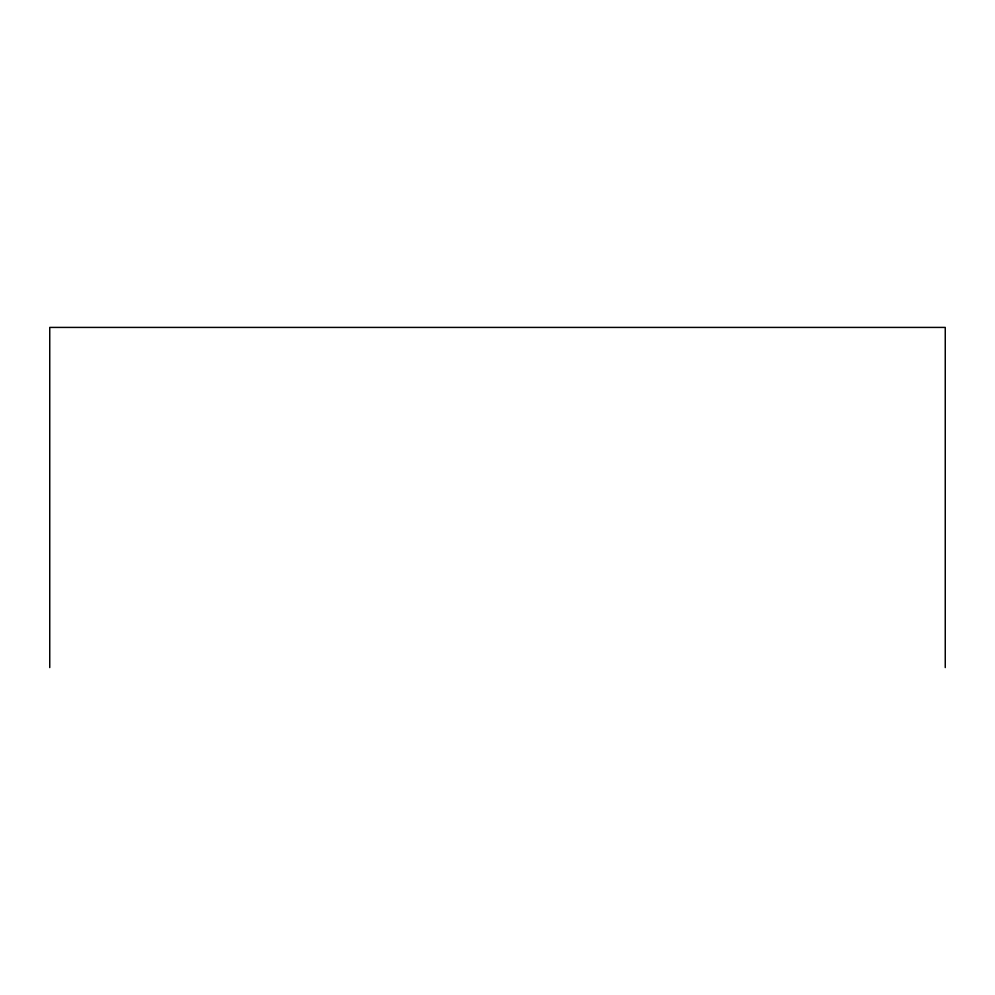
<?xml version="1.0" encoding="UTF-8"?>
<svg xmlns="http://www.w3.org/2000/svg" width="995" height="995" viewBox="0 0 995 995"><rect width="100%" height="100%" fill="white"/><g stroke="black" fill="none" stroke-linecap="round" stroke-linejoin="round"><path stroke-width="1.49" d="M945.25 667.583L945.25 327.417L49.75 327.417L49.75 667.583"/></g></svg>
